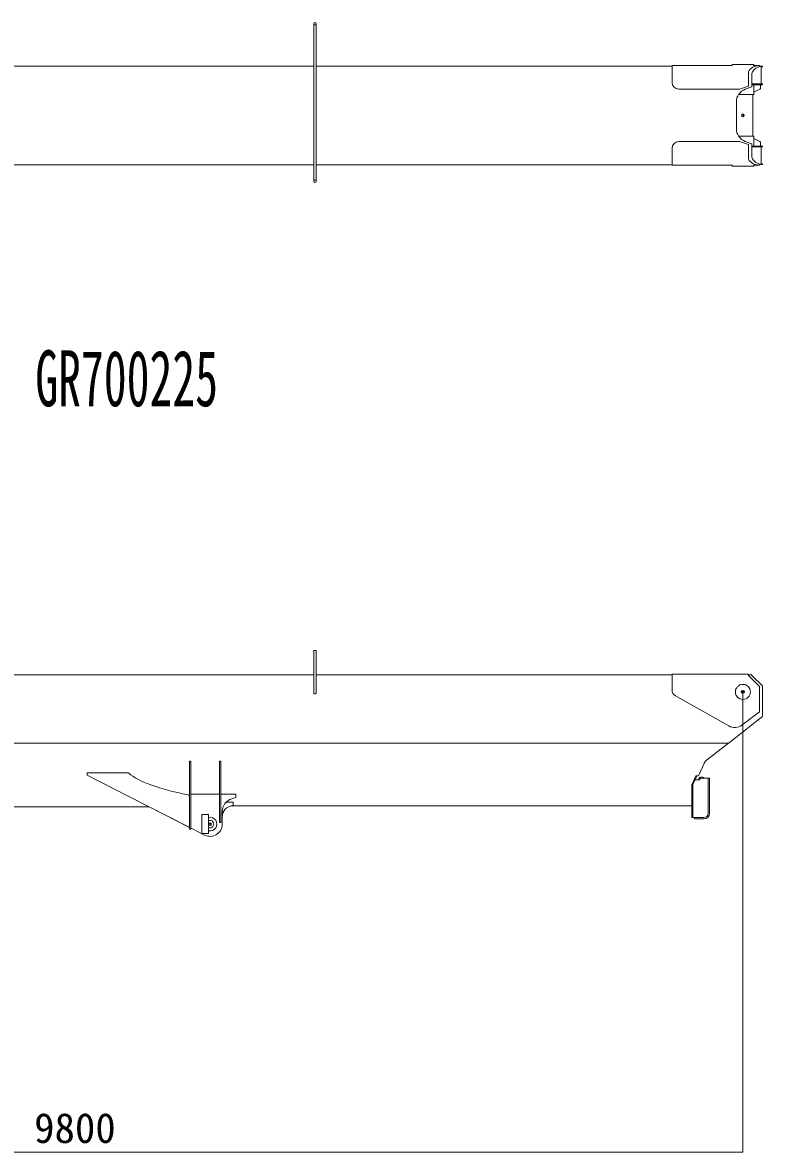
# Model space of a CAD drawing. Units: millimetres, scale not verified. Extents: x -41631 to 43732, y -72036 to 73823.
# Drawn here: x -22678 to -17250, y -8624 to -327 of the extents above; entities that cross this region are included whole.
import ezdxf
from ezdxf.enums import TextEntityAlignment as Align

# ---------------------------------------------------------------- set-up
doc = ezdxf.new("R2010")
doc.units = ezdxf.units.MM
doc.header["$LTSCALE"] = 100
doc.header["$PDMODE"] = 32
doc.header["$PDSIZE"] = 20
doc.layers.add('0-0_0', color=5, linetype='Continuous', lineweight=18)
doc.layers.add('0-1_DEFPOINTS', color=7, linetype='Continuous')
doc.styles.add('ＭＳ ゴシック', font='')
doc.styles.get('ＭＳ ゴシック').set_extended_font_data('MS Gothic')

# ---------------------------------------------------------------- blocks, each defined once
blk = doc.blocks.new('_OPEN30')
at = {"layer": '0-0_0', "color": 7, "lineweight": 13}
blk.add_line((0, 0), (-1, 0), dxfattribs=at)
blk.add_lwpolyline([(-1, 0.27), (0, 0), (-1, -0.27)], dxfattribs=at)
blk = doc.blocks.new('D73')
at = {"layer": '0-0_0', "color": 7, "lineweight": 13}
for p, q in [((-41607, -37940.2), (-41607, -41317)), ((-51407.4, -39014.2), (-51407.4, -41317)), ((-41609.8, -41316), (-51404.6, -41316))]:
    blk.add_line(p, q, dxfattribs=at)
at = {"layer": '0-1_DEFPOINTS'}
for p in [(-41607, -37939.7), (-51407.4, -39013.7), (-51407.4, -41316)]:
    blk.add_point(p, dxfattribs=at)
at = {"layer": '0-0_0', "xscale": 2.77, "yscale": 2.77, "rotation": 180}
blk.add_blockref('_OPEN30', (-51407.4, -41316), dxfattribs=at)
at = {"layer": '0-0_0', "xscale": 2.77, "yscale": 2.77}
blk.add_blockref('_OPEN30', (-41607, -41316), dxfattribs=at)
at = {"layer": '0-0_0', "color": 7, "style": 'ＭＳ ゴシック'}
blk.add_text('9800', height=219.9, dxfattribs=at).set_placement((-46807.2, -41315.5), align=Align.BOTTOM_LEFT)

msp = doc.modelspace()

# ---------------------------------------------------------------- linework, layer by layer
at = {"layer": '0-0_0'}
for p, q in [((-20540.6, -334.7), (-20540.6, -342.7)), ((-20524.6, -334.7), (-20524.6, -1490.7)), ((-23124.6, -645.2), (-20540.6, -645.2)), ((-20524.6, -645.2), (-17912.6, -645.2)), ((-17912.6, -642.2), (-17912.6, -726.7)), ((-17469.1, -642.2), (-17912.6, -642.2)), ((-17472.1, -635.7), (-17471.1, -634.7)), ((-17472.1, -635.7), (-17472.1, -642.2)), ((-17314.1, -634.7), (-17471.1, -634.7)), ((-17276.3, -642.2), (-17316.2, -642.2)), ((-17313.1, -635.7), (-17314.1, -634.7)), ((-17313.1, -635.7), (-17313.1, -642.2)), ((-17249.6, -647.2), (-17271.6, -647.2)), ((-17259.6, -653.2), (-17259.6, -775.2)), ((-17249.6, -652.2), (-17249.6, -647.2)), ((-17912.6, -765.2), (-17912.6, -726.7)), ((-17352.6, -726.7), (-17352.6, -686.8)), ((-17352.6, -792.2), (-17352.6, -726.7)), ((-17326.6, -727.2), (-17326.6, -699.4)), ((-17326.6, -727.2), (-17326.6, -798.2)), ((-17326.6, -798.2), (-17375.2, -816.1)), ((-17326.6, -775.2), (-17254.5, -775.2)), ((-17326.6, -782.2), (-17254.5, -782.2)), ((-17313.1, -782.2), (-17313.1, -853.7)), ((-17313.1, -837.4), (-17268.2, -815)), ((-17262.6, -782.2), (-17262.6, -806)), ((-17254.5, -775.2), (-17249.6, -775.2)), ((-17254.5, -782.2), (-17249.6, -782.2)), ((-17249.6, -775.2), (-17249.6, -782.2)), ((-17440.6, -909.9), (-17440.6, -1104.5)), ((-17313.1, -853.7), (-17423.3, -853.7)), ((-17319.6, -1160.7), (-17319.6, -853.7)), ((-17423.3, -1160.7), (-17313.1, -1160.7)), ((-17313.1, -1232.2), (-17313.1, -1160.7)), ((-17416.6, -1199.2), (-17862.6, -1199.2)), ((-17352.6, -1222.2), (-17416.6, -1199.2)), ((-17375.2, -1198.3), (-17326.6, -1216.2)), ((-17352.6, -1287.7), (-17352.6, -1222.2)), ((-17326.6, -1216.2), (-17326.6, -1287.2)), ((-17326.6, -1232.2), (-17254.5, -1232.2)), ((-17326.6, -1239.2), (-17254.5, -1239.2)), ((-17313.1, -1176.9), (-17268.2, -1199.4)), ((-17262.6, -1232.2), (-17262.6, -1208.4)), ((-17259.6, -1239.2), (-17259.6, -1361.6)), ((-17254.5, -1232.2), (-17249.6, -1232.2)), ((-17254.5, -1239.2), (-17249.6, -1239.2)), ((-17249.6, -1232.2), (-17249.6, -1239.2)), ((-17912.6, -1287.7), (-17912.6, -1249.2)), ((-17912.6, -1287.7), (-17912.6, -1372.2)), ((-17352.6, -1287.7), (-17352.6, -1327.6)), ((-17326.6, -1315), (-17326.6, -1287.2)), ((-20540.6, -1369.2), (-23124.6, -1369.2)), ((-17912.6, -1369.2), (-20524.6, -1369.2)), ((-17722.6, -1372.2), (-17912.6, -1372.2)), ((-17469.1, -1372.2), (-17722.6, -1372.2)), ((-17472.1, -1378.7), (-17472.1, -1372.2)), ((-17472.1, -1378.7), (-17471.1, -1379.7)), ((-17471.1, -1379.7), (-17314.1, -1379.7)), ((-17276.3, -1372.2), (-17316.2, -1372.2)), ((-17313.1, -1378.7), (-17314.1, -1379.7)), ((-17313.1, -1378.7), (-17313.1, -1372.2)), ((-17271.6, -1367.2), (-17249.6, -1367.2)), ((-17249.6, -1367.2), (-17249.6, -1362.2)), ((-20540.6, -1482.7), (-20540.6, -1490.7)), ((-20540.6, -1482.7), (-20524.6, -1482.7)), ((-20540.6, -5248.8), (-20540.6, -4932.9)), ((-20524.6, -5248.8), (-20524.6, -4932.9)), ((-23124.6, -5112.9), (-20540.6, -5112.9)), ((-20524.6, -5112.9), (-17912.6, -5112.9)), ((-17912.6, -5107.9), (-17912.6, -5192.4)), ((-17888.6, -5107.9), (-17912.6, -5107.9)), ((-17888.6, -5107.9), (-17888.6, -5107.9)), ((-17828.6, -5107.9), (-17888.6, -5107.9)), ((-17828.6, -5107.9), (-17828.6, -5107.9)), ((-17662.6, -5107.9), (-17828.6, -5107.9)), ((-17662.6, -5107.9), (-17662.6, -5107.9)), ((-17582.6, -5107.9), (-17662.6, -5107.9)), ((-17582.6, -5107.9), (-17582.6, -5107.9)), ((-17352.6, -5107.9), (-17582.6, -5107.9)), ((-17352.6, -5107.9), (-17352.6, -5117.9)), ((-17352.6, -5112.9), (-17326.6, -5112.9)), ((-17276.3, -5192.4), (-17352.6, -5117.9)), ((-17326.6, -5117.9), (-17326.6, -5112.9)), ((-17326.6, -5117.9), (-17249.6, -5192.9)), ((-17912.6, -5223.7), (-17912.6, -5192.4)), ((-17276.3, -5192.4), (-17271.6, -5196.9)), ((-17271.6, -5384.9), (-17271.6, -5196.9)), ((-17249.6, -5410.9), (-17249.6, -5192.9)), ((-17495.8, -5487.7), (-17887.2, -5267.2)), ((-17271.6, -5384.9), (-17399.7, -5481.3)), ((-17264, -5431.8), (-17255.6, -5425.4)), ((-17249.6, -5410.9), (-17249.6, -5413.5)), ((-17497.1, -5612.9), (-26423.2, -5612.9)), ((-17497.1, -5612.9), (-17660.6, -5739.2)), ((-21452.6, -5745.9), (-21442.6, -5745.9)), ((-21452.6, -6238.6), (-21452.6, -5745.9)), ((-21442.6, -5745.9), (-21442.6, -6238.6)), ((-21222.6, -5746.2), (-21232.6, -5746.2)), ((-21232.6, -6196.2), (-21232.6, -5746.2)), ((-21222.6, -6196.2), (-21222.6, -5746.2)), ((-17716.1, -5849.1), (-17677.8, -5762.9)), ((-17675.8, -5758.4), (-17677.8, -5762.9)), ((-22203.6, -5832.9), (-22203.6, -5847.9)), ((-22203.6, -5832.9), (-21906.8, -5832.9)), ((-22203.6, -5847.9), (-21906.8, -6000.3)), ((-21900.4, -5832.9), (-21906.8, -5832.9)), ((-17738.1, -5854.9), (-17765.1, -5914.6)), ((-17751, -5883.9), (-17751.3, -5883.9)), ((-17718.3, -5883.9), (-17743.3, -5883.9)), ((-17738.1, -5854.9), (-17738.1, -5854.9)), ((-17738.1, -5854.9), (-17718.6, -5854.9)), ((-17731.3, -5857.4), (-17730.1, -5854.9)), ((-17718.6, -5854.9), (-17716.1, -5849.1)), ((-17710.2, -5879.7), (-17703.1, -5869.9)), ((-17703.1, -5869.9), (-17648.1, -5869.9)), ((-17648.1, -5869.9), (-17642.9, -5869.9)), ((-17648.1, -5869.9), (-17648.1, -6129.9)), ((-17642.9, -5869.9), (-17637.6, -5869.9)), ((-17637.6, -5869.9), (-17637.6, -6129.9)), ((-17766.6, -5922), (-17766.6, -5921.6)), ((-17759.6, -5922.1), (-17759.6, -6159.9)), ((-21906.8, -6000.3), (-21898.5, -6004.6)), ((-21461.4, -6229), (-21898.5, -6004.6)), ((-21442.6, -5987.9), (-21435.6, -5987.9)), ((-21435.6, -5987.9), (-21232.6, -5987.9)), ((-21222.6, -5987.9), (-21112.6, -5987.9)), ((-21132.6, -6047.9), (-21184.6, -6047.9)), ((-21112.6, -6012.9), (-21141.4, -6021.5)), ((-21132.6, -6064.9), (-21132.6, -6047.9)), ((-21112.6, -5987.9), (-21112.6, -6012.9)), ((-26196.6, -6081.9), (-21748.3, -6081.9)), ((-21748.3, -6081.9), (-21748.3, -6081.7)), ((-21453.7, -6232.9), (-21748.3, -6081.9)), ((-21452.8, -6074.9), (-21452.6, -6074.9)), ((-21452.8, -6232.9), (-21452.8, -6074.9)), ((-21362.6, -6137.9), (-21312.6, -6137.9)), ((-21362.6, -6137.9), (-21362.6, -6277.9)), ((-21312.6, -6277.9), (-21312.6, -6137.9)), ((-21212.6, -6117.3), (-21212.6, -6207.9)), ((-21132.6, -6067.9), (-21160.7, -6078.4)), ((-21151.3, -6074.9), (-17766.6, -6074.9)), ((-21132.6, -6067.9), (-21132.6, -6064.9)), ((-21222.6, -6196.2), (-21232.6, -6196.2)), ((-17678.1, -6159.9), (-17759.6, -6159.9)), ((-17748.1, -6159.9), (-17748.1, -6165.1)), ((-17748.1, -6165.1), (-17748.1, -6170.4)), ((-17678.1, -6170.4), (-17748.1, -6170.4)), ((-21453.6, -6232.9), (-21461.4, -6229)), ((-21453.6, -6232.9), (-21452.8, -6232.9)), ((-21442.6, -6237.9), (-21435.6, -6241.4)), ((-21442.6, -6238.6), (-21442.6, -6245.9)), ((-21435.6, -6241.4), (-21343.3, -6288.2)), ((-21312.6, -6277.9), (-21362.6, -6277.9))]:
    msp.add_line(p, q, dxfattribs=at)
for points in [[(-20540.6, -1482.7), (-20540.6, -342.7), (-20524.6, -342.7)], [(-17276.3, -642.2), (-17271.6, -642.2), (-17271.6, -647.2)], [(-17352.6, -792.2), (-17416.6, -815.2), (-17862.6, -815.2)], [(-17276.3, -1372.2), (-17271.6, -1372.2), (-17271.6, -1367.2)], [(-20524.6, -4932.9), (-20532.6, -4932.9), (-20540.6, -4932.9)], [(-17497.1, -5612.9), (-17492, -5608.9), (-17257.4, -5426.7)], [(-17758.7, -5917.9), (-17732.6, -5860.3), (-17731.3, -5857.4)], [(-17766.6, -5922.1), (-17766.6, -6159.9), (-17759.6, -6159.9)], [(-21452.8, -6007.5), (-21461.2, -5993.1), (-21461.4, -5993)], [(-21452.6, -6238.6), (-21452.6, -6245.9), (-21442.6, -6245.9)]]:
    msp.add_lwpolyline(points, dxfattribs=at)
for centre, radius in [((-20532.6, -334.7), 8), ((-20532.6, -1490.7), 8), ((-17392.6, -5237.9), 55)]:
    msp.add_circle(centre, radius, dxfattribs=at)
for centre, radius, start, end in [((-17862.6, -765.2), 50, 180, 270), ((-17340.6, -909.9), 100, 110.22486, 180), ((-17272.6, -806), 10, 296.56505, 0), ((-20532.6, -1007.7), 8, 359.93158, 0.06842), ((-17340.6, -1104.5), 100, 180, 249.77514), ((-17862.6, -1249.2), 50, 90, 180), ((-17272.6, -1208.4), 10, 0, 63.43495), ((-17862.6, -5223.7), 50, 180, 240.61313), ((-17264.6, -5203.5), 15, 0, 0.19614), ((-20524.9, -5246), 15.8, 179.96162, 190.2827), ((-20540.4, -5246), 15.8, 349.7173, 0.03838), ((-17269.6, -5410.9), 20, 307.83891, 0), ((-17264.6, -5413.5), 15, 307.21035, 0), ((-17452.6, -5411), 88, 240.61313, 306.97512), ((-17630.1, -5778.8), 50, 127.66562, 156.03751), ((-21675.5, -5586.6), 333.6, 227.61199, 228.04882), ((-17694.1, -5886.9), 25, 42.84299, 173.10838), ((-17718.3, -5873.9), 10, 270, 324.46232), ((-17749.6, -5921.6), 17, 155.65891, 180), ((-17749.6, -5922.1), 10, 155.59022, 180), ((-21112.6, -6117.3), 100, 106.69924, 180), ((-21132.6, -6153.3), 80, 139.20393, 180), ((-21132.6, -6153.3), 80, 110.55604, 139.20393), ((-17678.1, -6129.9), 30, 270, 0), ((-17678.1, -6129.9), 40.5, 270, 0), ((-21302.6, -6207.9), 90, 243.14879, 0), ((-21302.6, -6207.9), 50, 258.46303, 101.53697), ((-21302.6, -6207.9), 27.5, 248.6763, 111.3237)]:
    msp.add_arc(centre, radius, start, end, dxfattribs=at)
for centre, major_axis, ratio, start_param, end_param in [((-17276.3, -726.7), (86.6, 0), 0.975311, 1.570855, 2.650213), ((-17249.6, -727.2), (82.1, 0), 0.974027, 1.570808, 2.786183), ((-17249.6, -727.2), (77, 0), 0.974026, 1.570785, 1.701034), ((-17276.3, -1287.7), (86.6, 0), 0.975311, 3.632975, 4.712333), ((-17249.6, -1287.2), (82.1, 0), 0.974027, 3.497003, 4.712377), ((-17249.6, -1287.2), (77, 0), 0.974026, 4.582162, 4.712401), ((-20532.6, -5247.4), (8, 0), 0.706897, 3.394139, 6.030639), ((-20457.1, -5762.8), (1480.8, 0.1), 0.211506, 3.37263, 3.967051)]:
    msp.add_ellipse(centre, major_axis=major_axis, ratio=ratio, start_param=start_param, end_param=end_param, dxfattribs=at)
at = {"layer": '0-0_0', "color": 7}
for p in [(-17392.6, -1007.2), (-17392.6, -5237.9), (-21302.6, -6207.9)]:
    msp.add_point(p, dxfattribs=at)

# ---------------------------------------------------------------- block references
at = {"layer": '0-0_0'}
msp.add_blockref('D73', (24214.3, 32701.8), dxfattribs=at)

# ---------------------------------------------------------------- texts
at = {"layer": '0-0_0', "color": 7, "style": 'ＭＳ ゴシック', "width": 0.6}
msp.add_text('GR700225', height=410.6, dxfattribs=at).set_placement((-22584.5, -3265.1), align=Align.BOTTOM_LEFT)

doc.saveas('drawing.dxf')
